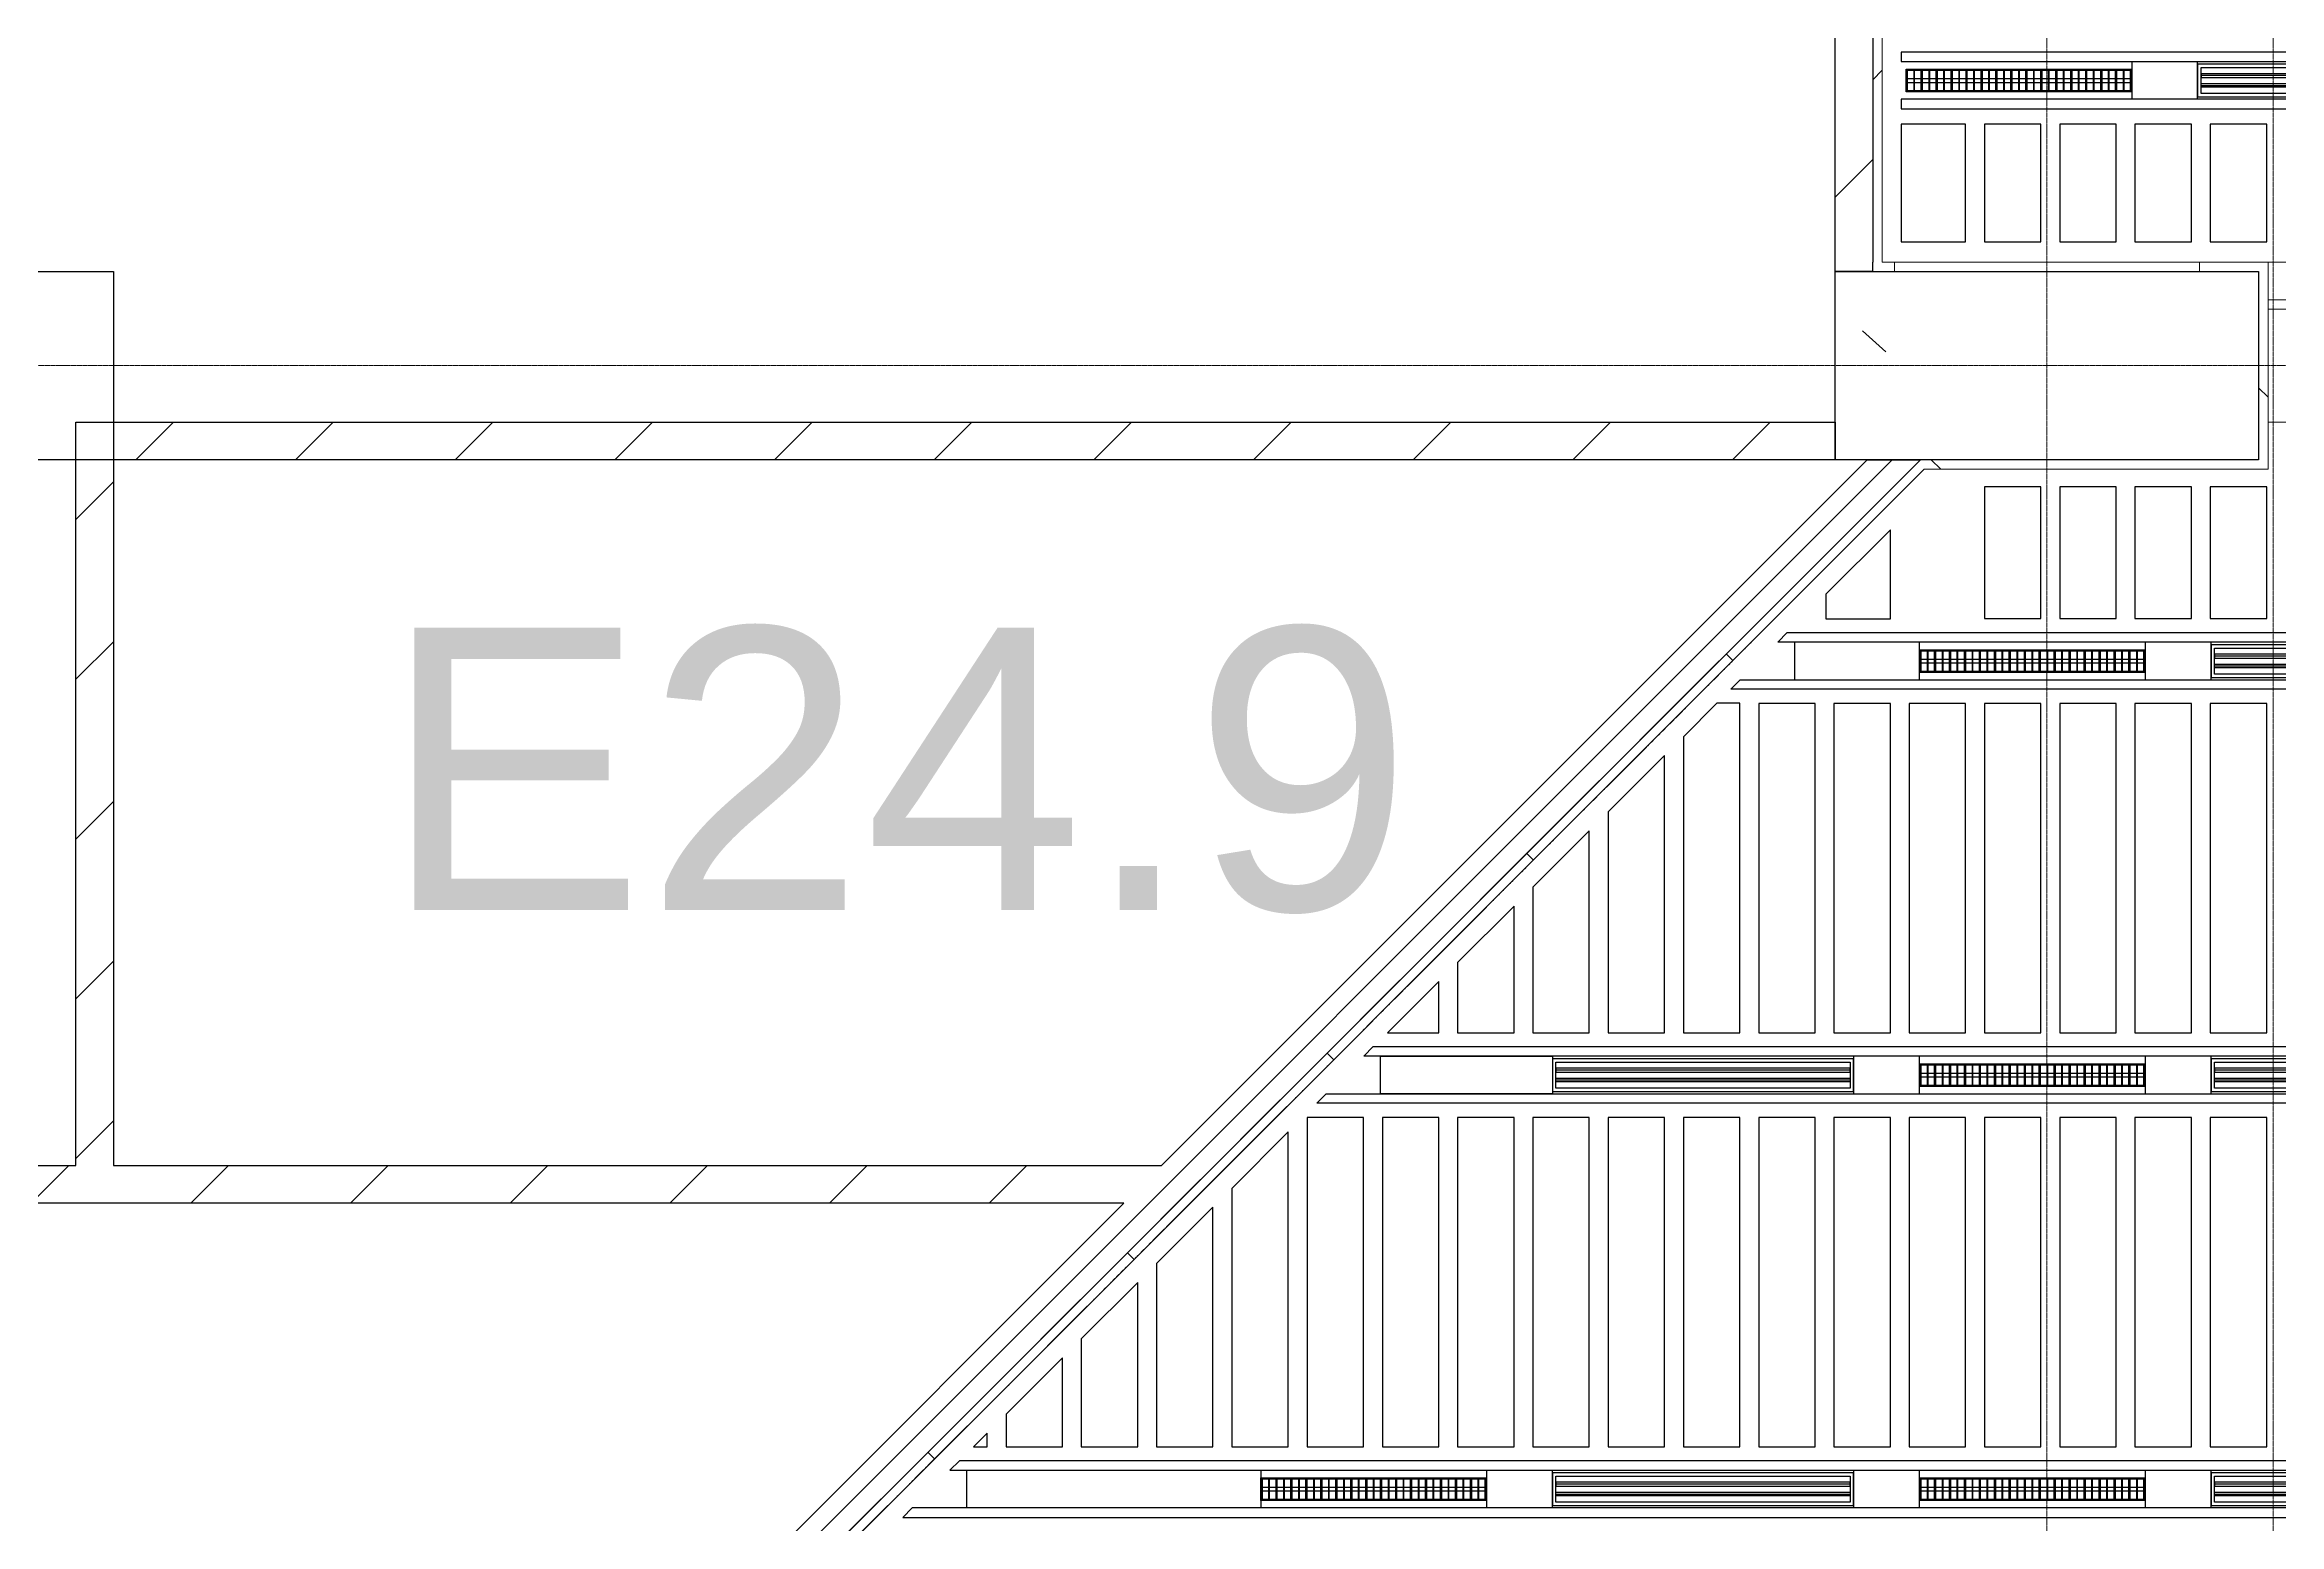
# Model space of a CAD drawing. Header units: millimetres. Extents: x -962357 to -591933, y -35273 to 59420.
# Drawn here: x -880721 to -868845, y -2577 to 5285 of the extents above; entities that cross this region are included whole.
import ezdxf
from ezdxf.enums import TextEntityAlignment as Align

# ---------------------------------------------------------------- set-up
doc = ezdxf.new("R2010")
doc.units = ezdxf.units.MM
doc.linetypes.add('DPA_Grid _ Level 100', pattern=[10, 5.5, -1.6, 1.3, -1.6])
for name, color, linetype in [('000 - WIPEOUT', 250, 'Continuous'), ('001 - ASCESSORIES', 251, 'Continuous'), ('A04_TUBE SERIES', 2, 'Continuous'), ('A11_ALU.SOLID SHEET', 2, 'Continuous')]:
    doc.layers.add(name, color=color, linetype=linetype)
for name, color, linetype, lineweight in [('008 - LIGHTING', 1, 'Continuous', 9), ('A-COLS', 5, 'Continuous', 25), ('A-COLS-E', 1, 'Continuous', 9), ('A-GLAZ-CURT', 2, 'Continuous', 9), ('A-ROOM-IDEN', 3, 'Continuous', 25), ('A-WALL', 5, 'Continuous', 9), ('A-WALL-FNSH', 2, 'Continuous', 9), ('A-WALL-PATT', 1, 'Continuous', 9), ('S-GRID', 251, 'Continuous', 9), ('WALL-E', 2, 'Continuous', 9)]:
    doc.layers.add(name, color=color, linetype=linetype, lineweight=lineweight)
doc.styles.add('Arial_1', font='arial.ttf', dxfattribs={"height": 1500})
pattern_1 = [(50, (2.4, 1), (3643.682, -318.781), [381, -4191]), (355, (2.4, 1), (-704.856, 3821.136), [304.8, -3352.8]), (100.451, (306, -25.6), (2938.852, 3502.332), [323.8, -3561.801]), (46.184, (2.4, 1017), (5421.581, -840.856), [571.5, -6286.5]), (96.636, (454, 947), (4748.05, 4948.55), [485.7, -5342.702]), (351.184, (2.4, 1017), (4748.1, 4948.506), [457.2, -5029.2]), (21, (510.4, 763), (3032.288, -2045.304), [381, -4191]), (326, (510.4, 763), (1236.042, 3683.762), [304.8, -3352.8]), (71.451, (763, 592.5), (4268.343, 1638.425), [323.8, -3561.801]), (37.5, (2.4, 1), (61.772, 1691.1008), [167.64, -3144.52, 167.64, -3235.96, -3365.5]), (37.5, (2.4, 1), (61.772, 1691.1008), [-6715.76, 167.64, -3197.86]), (7.5, (2.4, 1), (1336.3933, 2003.6115), [167.64, -1772.92, 167.64, -3068.32, -1282.7]), (7.5, (2.4, 1), (1336.3933, 2003.6115), [-5176.52, 167.64, -1115.06]), (327.5, (-1130.5, 1), (2711.8178, -114.5786), [167.64, -1102.36, 167.64, -3794.76, -5257.8]), (327.5, (-1130.5, 1), (2711.8178, -114.5786), [-5232.4, 167.64, -5090.16]), (317.5, (-1638.5, 1), (2962.5856, 508.5334), [167.64, -1483.36, 167.64, -2463.8, -3733.8]), (317.5, (-1638.5, 1), (2962.5856, 508.5334), [-4282.44, 167.64, -3566.16])]
pattern_2 = [(45, (2.4, 1), (-424.26407, 424.26407), [])]
pattern_3 = [(45, (2.4, 1), (-1060.6602, 1060.6602), []), (135, (2.4, 1), (-1060.6602, -1060.6602), [])]

# ---------------------------------------------------------------- blocks, each defined once
blk = doc.blocks.new('System Panel - DPA-AR_Metal Ceiling Rectangular Panel-13139266-4130-01 MULTI-PURPOSE LEVEL - REFLECTED CEILING PLAN')
at = {"layer": 'A-GLAZ-CURT'}
for p, q in [((-866782, 4129), (-868907, 4129)), ((-868907, 4129), (-868907, 3929)), ((-868907, 3929), (-868907, 4129)), ((-868907, 4129), (-866782, 4129)), ((-866782, 3929), (-866782, 4129)), ((-866782, 4129), (-866782, 3929)), ((-868907, 3929), (-866782, 3929)), ((-866782, 3929), (-868907, 3929))]:
    blk.add_line(p, q, dxfattribs=at)
blk = doc.blocks.new('System Panel - DPA-AR_Metal Ceiling Rectangular Panel-13139320-4130-01 MULTI-PURPOSE LEVEL - REFLECTED CEILING PLAN')
at = {"layer": 'A-GLAZ-CURT'}
for p, q in [((-866782, 3879), (-868907, 3879)), ((-868907, 3879), (-868907, 3279)), ((-868907, 3279), (-868907, 3879)), ((-868907, 3879), (-866782, 3879)), ((-866782, 3279), (-866782, 3879)), ((-866782, 3879), (-866782, 3279)), ((-868907, 3279), (-866782, 3279)), ((-866782, 3279), (-868907, 3279))]:
    blk.add_line(p, q, dxfattribs=at)
blk = doc.blocks.new('PPLS-PP19_Custom Tile Pattern - Custom Tile Pattern-V74-4130-01 MULTI-PURPOSE LEVEL - REFLECTED CEILING PLAN')
at = {"layer": 'A-GLAZ-CURT'}
for p, q in [((-292, 0), (-300, 0)), ((-300, 0), (300, 0)), ((300, 0), (-300, 0)), ((-142, 0), (-133, 0)), ((230, 0), (300, 0)), ((-300, -50), (300, -50)), ((300, -50), (-300, -50))]:
    blk.add_line(p, q, dxfattribs=at)
at = {"layer": 'A-GLAZ-CURT', "flags": 128}
blk.add_lwpolyline([(-300, 0), (-292, 0), (-283, 0)], dxfattribs=at)
at = {"layer": 'A-GLAZ-CURT'}
for points, knots in [([(-300, 0), (-285, 0), (-237, 0), (-198, 0), (-175, 0), (-175, 0)], [-5323.127839, -5323.127839, -5323.127839, -5323.127839, -4502.809032, -2700.551212, -2661.563919, -2661.563919, -2661.563919, -2661.563919]), ([(-118, 0), (-119, 0), (-122, 0), (-125, 0), (-127, 0), (-127, 0)], [-164.249813, -164.249813, -164.249813, -164.249813, -98.539552, -24.539552, 0, 0, 0, 0]), ([(31, 0), (26, 0), (12, 0), (-17, 0), (-39, 0), (-51, 0)], [-4496.803627, -4496.803627, -4496.803627, -4496.803627, -4222.080604, -3745.412743, -2997.869085, -2997.869085, -2997.869085, -2997.869085]), ([(136, 0), (122, 0), (87, 0), (51, 0), (31, 0)], [-106.750556, -106.750556, -106.750556, -106.750556, -59.610984, 0, 0, 0, 0]), ([(172, 0), (176, 0), (189, 0), (194, 0), (196, 0)], [-7971.819559, -7971.819559, -7971.819559, -7971.819559, -7784.112253, -7707.76565, -7707.76565, -7707.76565, -7707.76565]), ([(227, 0), (231, 0), (237, 0), (243, 0), (244, 0)], [-6783.57697, -6783.57697, -6783.57697, -6783.57697, -6582.165592, -6519.523061, -6519.523061, -6519.523061, -6519.523061])]:
    blk.add_open_spline(points, degree=3, knots=knots, dxfattribs=at)
for points in [[(-123, 0), (-125, 0), (-130, 0), (-134, 0)], [(-101, 0), (-99, 0), (-95, 0), (-91, 0)], [(221, 0), (224, 0), (227, 0), (230, 0)]]:
    blk.add_open_spline(points, degree=3, dxfattribs=at)
blk = doc.blocks.new('PPLS-PP19_Custom Tile Pattern - Custom Tile Pattern-V75-4130-01 MULTI-PURPOSE LEVEL - REFLECTED CEILING PLAN')
at = {"layer": 'A-GLAZ-CURT'}
for p, q in [((-292, 0), (-300, 0)), ((-300, 0), (300, 0)), ((300, 0), (-300, 0)), ((-142, 0), (-133, 0)), ((230, 0), (300, 0)), ((-300, -50), (300, -50)), ((300, -50), (-300, -50))]:
    blk.add_line(p, q, dxfattribs=at)
at = {"layer": 'A-GLAZ-CURT', "flags": 128}
blk.add_lwpolyline([(-300, 0), (-292, 0), (-283, 0)], dxfattribs=at)
at = {"layer": 'A-GLAZ-CURT'}
for points in [[(-300, 0), (-292, 0), (-283, 0), (-275, 0)], [(-123, 0), (-125, 0), (-130, 0), (-134, 0)], [(-101, 0), (-99, 0), (-95, 0), (-91, 0)], [(221, 0), (224, 0), (227, 0), (230, 0)]]:
    blk.add_open_spline(points, degree=3, dxfattribs=at)
for points, knots in [([(-264, 0), (-261, 0), (-227, 0), (-198, 0), (-175, 0), (-175, 0)], [-4657.736859, -4657.736859, -4657.736859, -4657.736859, -4502.809032, -2700.551212, -2661.563919, -2661.563919, -2661.563919, -2661.563919]), ([(-118, 0), (-119, 0), (-122, 0), (-125, 0), (-127, 0), (-127, 0)], [-164.249813, -164.249813, -164.249813, -164.249813, -98.539552, -24.539552, 0, 0, 0, 0]), ([(31, 0), (26, 0), (12, 0), (-17, 0), (-39, 0), (-51, 0)], [-4496.803627, -4496.803627, -4496.803627, -4496.803627, -4222.080604, -3745.412743, -2997.869085, -2997.869085, -2997.869085, -2997.869085]), ([(136, 0), (122, 0), (87, 0), (51, 0), (31, 0)], [-106.750556, -106.750556, -106.750556, -106.750556, -59.610984, 0, 0, 0, 0]), ([(172, 0), (176, 0), (189, 0), (194, 0), (196, 0)], [-7971.819559, -7971.819559, -7971.819559, -7971.819559, -7784.112253, -7707.76565, -7707.76565, -7707.76565, -7707.76565]), ([(227, 0), (231, 0), (237, 0), (243, 0), (244, 0)], [-6783.57697, -6783.57697, -6783.57697, -6783.57697, -6582.165592, -6519.523061, -6519.523061, -6519.523061, -6519.523061])]:
    blk.add_open_spline(points, degree=3, knots=knots, dxfattribs=at)
blk = doc.blocks.new('PPLS-PP19_Custom Tile Pattern - Custom Tile Pattern-V76-4130-01 MULTI-PURPOSE LEVEL - REFLECTED CEILING PLAN')
at = {"layer": 'A-GLAZ-CURT'}
for p, q in [((-292, 0), (-300, 0)), ((-300, 0), (300, 0)), ((300, 0), (-300, 0)), ((230, 0), (300, 0)), ((-300, -50), (300, -50)), ((300, -50), (-300, -50))]:
    blk.add_line(p, q, dxfattribs=at)
at = {"layer": 'A-GLAZ-CURT', "flags": 128}
blk.add_lwpolyline([(-300, 0), (-292, 0), (-283, 0)], dxfattribs=at)
at = {"layer": 'A-GLAZ-CURT'}
for points, knots in [([(-300, 0), (-285, 0), (-237, 0), (-198, 0), (-175, 0), (-175, 0)], [-5323.127839, -5323.127839, -5323.127839, -5323.127839, -4502.809032, -2700.551212, -2661.563919, -2661.563919, -2661.563919, -2661.563919]), ([(-118, 0), (-119, 0), (-122, 0), (-125, 0), (-127, 0), (-127, 0)], [-164.249813, -164.249813, -164.249813, -164.249813, -98.539552, -24.539552, 0, 0, 0, 0]), ([(31, 0), (26, 0), (12, 0), (-17, 0), (-39, 0), (-51, 0)], [-4496.803627, -4496.803627, -4496.803627, -4496.803627, -4222.080604, -3745.412743, -2997.869085, -2997.869085, -2997.869085, -2997.869085]), ([(136, 0), (122, 0), (87, 0), (51, 0), (31, 0)], [-106.750556, -106.750556, -106.750556, -106.750556, -59.610984, 0, 0, 0, 0]), ([(172, 0), (176, 0), (189, 0), (194, 0), (196, 0)], [-7971.819559, -7971.819559, -7971.819559, -7971.819559, -7784.112253, -7707.76565, -7707.76565, -7707.76565, -7707.76565]), ([(227, 0), (231, 0), (237, 0), (243, 0), (244, 0)], [-6783.57697, -6783.57697, -6783.57697, -6783.57697, -6582.165592, -6519.523061, -6519.523061, -6519.523061, -6519.523061])]:
    blk.add_open_spline(points, degree=3, knots=knots, dxfattribs=at)
for points in [[(-123, 0), (-125, 0), (-130, 0), (-134, 0)], [(-101, 0), (-99, 0), (-95, 0), (-91, 0)], [(221, 0), (224, 0), (227, 0), (230, 0)]]:
    blk.add_open_spline(points, degree=3, dxfattribs=at)
blk = doc.blocks.new('*U612')
at = {"layer": 'A-GLAZ-CURT'}
for name in ['System Panel - DPA-AR_Metal Ceiling Rectangular Panel-13139266-4130-01 MULTI-PURPOSE LEVEL - REFLECTED CEILING PLAN', 'System Panel - DPA-AR_Metal Ceiling Rectangular Panel-13139320-4130-01 MULTI-PURPOSE LEVEL - REFLECTED CEILING PLAN']:
    blk.add_blockref(name, (744682, -3579), dxfattribs=at)
at = {"layer": 'A-GLAZ-CURT', "rotation": 224.9999999999958}
for name, p in [('PPLS-PP19_Custom Tile Pattern - Custom Tile Pattern-V74-4130-01 MULTI-PURPOSE LEVEL - REFLECTED CEILING PLAN', (-127105, -1603)), ('PPLS-PP19_Custom Tile Pattern - Custom Tile Pattern-V74-4130-01 MULTI-PURPOSE LEVEL - REFLECTED CEILING PLAN', (-127529, -2028)), ('PPLS-PP19_Custom Tile Pattern - Custom Tile Pattern-V74-4130-01 MULTI-PURPOSE LEVEL - REFLECTED CEILING PLAN', (-127954, -2452)), ('PPLS-PP19_Custom Tile Pattern - Custom Tile Pattern-V74-4130-01 MULTI-PURPOSE LEVEL - REFLECTED CEILING PLAN', (-128378, -2876)), ('PPLS-PP19_Custom Tile Pattern - Custom Tile Pattern-V74-4130-01 MULTI-PURPOSE LEVEL - REFLECTED CEILING PLAN', (-128802, -3300)), ('PPLS-PP19_Custom Tile Pattern - Custom Tile Pattern-V74-4130-01 MULTI-PURPOSE LEVEL - REFLECTED CEILING PLAN', (-129226, -3725)), ('PPLS-PP19_Custom Tile Pattern - Custom Tile Pattern-V75-4130-01 MULTI-PURPOSE LEVEL - REFLECTED CEILING PLAN', (-129651, -4149)), ('PPLS-PP19_Custom Tile Pattern - Custom Tile Pattern-V74-4130-01 MULTI-PURPOSE LEVEL - REFLECTED CEILING PLAN', (-130075, -4573)), ('PPLS-PP19_Custom Tile Pattern - Custom Tile Pattern-V74-4130-01 MULTI-PURPOSE LEVEL - REFLECTED CEILING PLAN', (-130499, -4997)), ('PPLS-PP19_Custom Tile Pattern - Custom Tile Pattern-V74-4130-01 MULTI-PURPOSE LEVEL - REFLECTED CEILING PLAN', (-130923, -5422)), ('PPLS-PP19_Custom Tile Pattern - Custom Tile Pattern-V74-4130-01 MULTI-PURPOSE LEVEL - REFLECTED CEILING PLAN', (-131348, -5846)), ('PPLS-PP19_Custom Tile Pattern - Custom Tile Pattern-V76-4130-01 MULTI-PURPOSE LEVEL - REFLECTED CEILING PLAN', (-131772, -6270))]:
    blk.add_blockref(name, p, dxfattribs=at)
blk = doc.blocks.new('*U590')
blk.add_wipeout([(-25, 0), (25, 0), (25, 24948), (-25, 24998)]).dxf.layer = '000 - WIPEOUT'
at = {"layer": 'A04_TUBE SERIES', "color": 0}
blk.add_lwpolyline([(-25, 0), (25, 0), (25, 24948), (-25, 24998)], close=True, dxfattribs=at)
at = {"layer": 'Defpoints', "color": 250, "flags": 1}
blk.add_attdef('EXTR.OVL-LENGTH_', (-33, -9), '', height=5, dxfattribs=at)
blk = doc.blocks.new('*U591')
blk.add_wipeout([(-25, 0), (25, 0), (25, 25198), (-25, 25248)]).dxf.layer = '000 - WIPEOUT'
at = {"layer": 'A04_TUBE SERIES', "color": 0}
blk.add_lwpolyline([(-25, 0), (25, 0), (25, 25198), (-25, 25248)], close=True, dxfattribs=at)
at = {"layer": 'Defpoints', "color": 250, "flags": 1}
blk.add_attdef('EXTR.OVL-LENGTH_', (-33, -9), '', height=5, dxfattribs=at)
blk = doc.blocks.new('*U526')
at = {"layer": '001 - ASCESSORIES', "color": 0, "linetype": 'ByBlock'}
blk.add_lwpolyline([(800, 87), (-800, 87), (-800, -87), (800, -87)], close=True, dxfattribs=at)
at = {"layer": '001 - ASCESSORIES', "linetype": 'ByBlock'}
for points in [[(-782, 69), (782, 69), (782, -69), (-782, -69)], [(782, 36), (-782, 36), (-782, 16), (782, 16)], [(-782, -16), (782, -16), (782, -36), (-782, -36)]]:
    blk.add_lwpolyline(points, close=True, dxfattribs=at)
for points in [[(782, 26), (-782, 26)], [(-782, -26), (782, -26)]]:
    blk.add_lwpolyline(points, dxfattribs=at)
blk = doc.blocks.new('*U570')
at = {"color": 1}
blk.add_wipeout([(600, -60), (-600, -60), (-600, 60), (600, 60)], dxfattribs=at).dxf.layer = '000 - WIPEOUT'
at = {"layer": '001 - ASCESSORIES', "color": 0}
blk.add_lwpolyline([(600, -60), (-600, -60), (-600, 60), (600, 60)], close=True, dxfattribs=at)
at = {"layer": '001 - ASCESSORIES'}
for points in [[(-593, -55), (-598, -55), (-598, 55), (-593, 55)], [(595, -55), (-595, -55), (-595, 55), (595, 55)], [(-559, -55), (-554, -55), (-554, 55), (-559, 55)], [(-514, -55), (-519, -55), (-519, 55), (-514, 55)], [(-479, -55), (-474, -55), (-474, 55), (-479, 55)], [(-435, -55), (-440, -55), (-440, 55), (-435, 55)], [(-400, -55), (-395, -55), (-395, 55), (-400, 55)], [(-355, -55), (-360, -55), (-360, 55), (-355, 55)], [(-320, -55), (-315, -55), (-315, 55), (-320, 55)], [(-276, -55), (-281, -55), (-281, 55), (-276, 55)], [(-241, -55), (-236, -55), (-236, 55), (-241, 55)], [(-196, -55), (-201, -55), (-201, 55), (-196, 55)], [(-161, -55), (-156, -55), (-156, 55), (-161, 55)], [(-117, -55), (-122, -55), (-122, 55), (-117, 55)], [(-82, -55), (-77, -55), (-77, 55), (-82, 55)], [(-37, -55), (-42, -55), (-42, 55), (-37, 55)], [(-3, -55), (3, -55), (3, 55), (-3, 55)], [(42, -55), (37, -55), (37, 55), (42, 55)], [(77, -55), (82, -55), (82, 55), (77, 55)], [(122, -55), (117, -55), (117, 55), (122, 55)], [(156, -55), (161, -55), (161, 55), (156, 55)], [(201, -55), (196, -55), (196, 55), (201, 55)], [(236, -55), (241, -55), (241, 55), (236, 55)], [(281, -55), (276, -55), (276, 55), (281, 55)], [(315, -55), (320, -55), (320, 55), (315, 55)], [(360, -55), (355, -55), (355, 55), (360, 55)], [(395, -55), (400, -55), (400, 55), (395, 55)], [(440, -55), (435, -55), (435, 55), (440, 55)], [(474, -55), (479, -55), (479, 55), (474, 55)], [(519, -55), (514, -55), (514, 55), (519, 55)], [(554, -55), (559, -55), (559, 55), (554, 55)], [(598, -55), (593, -55), (593, 55), (598, 55)]]:
    blk.add_lwpolyline(points, close=True, dxfattribs=at)
for points in [[(-593, 10), (-559, 10)], [(-554, 10), (-519, 10)], [(-514, 10), (-479, 10)], [(-474, 10), (-440, 10)], [(-435, 10), (-400, 10)], [(-395, 10), (-360, 10)], [(-355, 10), (-320, 10)], [(-315, 10), (-281, 10)], [(-276, 10), (-241, 10)], [(-236, 10), (-201, 10)], [(-196, 10), (-161, 10)], [(-156, 10), (-122, 10)], [(-117, 10), (-82, 10)], [(-77, 10), (-42, 10)], [(-37, 10), (-3, 10)], [(3, 10), (37, 10)], [(42, 10), (77, 10)], [(82, 10), (117, 10)], [(122, 10), (156, 10)], [(161, 10), (196, 10)], [(201, 10), (236, 10)], [(241, 10), (276, 10)], [(281, 10), (315, 10)], [(320, 10), (355, 10)], [(360, 10), (395, 10)], [(400, 10), (435, 10)], [(440, 10), (474, 10)], [(479, 10), (514, 10)], [(519, 10), (554, 10)], [(559, 10), (593, 10)], [(-593, -10), (-559, -10)], [(-554, -10), (-519, -10)], [(-514, -10), (-479, -10)], [(-474, -10), (-440, -10)], [(-435, -10), (-400, -10)], [(-395, -10), (-360, -10)], [(-355, -10), (-320, -10)], [(-315, -10), (-281, -10)], [(-276, -10), (-241, -10)], [(-236, -10), (-201, -10)], [(-196, -10), (-161, -10)], [(-156, -10), (-122, -10)], [(-117, -10), (-82, -10)], [(-77, -10), (-42, -10)], [(-37, -10), (-3, -10)], [(3, -10), (37, -10)], [(42, -10), (77, -10)], [(82, -10), (117, -10)], [(122, -10), (156, -10)], [(161, -10), (196, -10)], [(201, -10), (236, -10)], [(241, -10), (276, -10)], [(281, -10), (315, -10)], [(320, -10), (355, -10)], [(360, -10), (395, -10)], [(400, -10), (435, -10)], [(440, -10), (474, -10)], [(479, -10), (514, -10)], [(519, -10), (554, -10)], [(559, -10), (593, -10)]]:
    blk.add_lwpolyline(points, dxfattribs=at)
blk = doc.blocks.new('*U742')
blk.add_point((0, 0))
at = {"layer": 'Defpoints', "color": 250}
blk.add_text('AL.SHEET-HAT-TYPE-C', height=7, rotation=270, dxfattribs=at).set_placement((15, 0), align=Align.BOTTOM_CENTER)
blk.add_wipeout([(0, -100), (350, -100), (350, 100), (0, 100)]).dxf.layer = '000 - WIPEOUT'
at = {"layer": 'A11_ALU.SOLID SHEET', "color": 0}
blk.add_lwpolyline([(0, -100), (350, -100), (350, 100), (0, 100)], close=True, dxfattribs=at)
blk = doc.blocks.new('*U841')
blk.add_point((0, 0))
at = {"layer": 'Defpoints', "color": 250}
blk.add_text('AL.SHEET-HAT-TYPE-C', height=7, rotation=270, dxfattribs=at).set_placement((15, 0), align=Align.BOTTOM_CENTER)
blk.add_wipeout([(0, -100), (1563, -100), (1563, 100), (0, 100)]).dxf.layer = '000 - WIPEOUT'
at = {"layer": 'A11_ALU.SOLID SHEET', "color": 0}
blk.add_lwpolyline([(0, -100), (1563, -100), (1563, 100), (0, 100)], close=True, dxfattribs=at)
blk = doc.blocks.new('*U594')
blk.add_wipeout([(-25, 0), (25, 0), (25, 23048), (-25, 22998)]).dxf.layer = '000 - WIPEOUT'
at = {"layer": 'A04_TUBE SERIES', "color": 0}
blk.add_lwpolyline([(-25, 0), (25, 0), (25, 23048), (-25, 22998)], close=True, dxfattribs=at)
at = {"layer": 'Defpoints', "color": 250, "flags": 1}
blk.add_attdef('EXTR.OVL-LENGTH_', (-33, -9), '', height=5, dxfattribs=at)
blk = doc.blocks.new('*U595')
blk.add_wipeout([(-25, 0), (25, 0), (25, 22798), (-25, 22748)]).dxf.layer = '000 - WIPEOUT'
at = {"layer": 'A04_TUBE SERIES', "color": 0}
blk.add_lwpolyline([(-25, 0), (25, 0), (25, 22798), (-25, 22748)], close=True, dxfattribs=at)
at = {"layer": 'Defpoints', "color": 250, "flags": 1}
blk.add_attdef('EXTR.OVL-LENGTH_', (-33, -9), '', height=5, dxfattribs=at)
blk = doc.blocks.new('*U843')
blk.add_point((0, 0))
at = {"layer": 'Defpoints', "color": 250}
blk.add_text('AL.SHEET-HAT-TYPE-C', height=7, rotation=270, dxfattribs=at).set_placement((15, 0), align=Align.BOTTOM_CENTER)
blk.add_wipeout([(0, -100), (913, -100), (913, 100), (0, 100)]).dxf.layer = '000 - WIPEOUT'
at = {"layer": 'A11_ALU.SOLID SHEET', "color": 0}
blk.add_lwpolyline([(0, -100), (913, -100), (913, 100), (0, 100)], close=True, dxfattribs=at)
blk = doc.blocks.new('*U593')
blk.add_wipeout([(-25, 0), (25, 0), (25, 20848), (-25, 20798)]).dxf.layer = '000 - WIPEOUT'
at = {"layer": 'A04_TUBE SERIES', "color": 0}
blk.add_lwpolyline([(-25, 0), (25, 0), (25, 20848), (-25, 20798)], close=True, dxfattribs=at)
at = {"layer": 'Defpoints', "color": 250, "flags": 1}
blk.add_attdef('EXTR.OVL-LENGTH_', (-33, -9), '', height=5, dxfattribs=at)
blk = doc.blocks.new('*U592')
blk.add_wipeout([(-25, 0), (25, 0), (25, 20598), (-25, 20548)]).dxf.layer = '000 - WIPEOUT'
at = {"layer": 'A04_TUBE SERIES', "color": 0}
blk.add_lwpolyline([(-25, 0), (25, 0), (25, 20598), (-25, 20548)], close=True, dxfattribs=at)
at = {"layer": 'Defpoints', "color": 250, "flags": 1}
blk.add_attdef('EXTR.OVL-LENGTH_', (-33, -9), '', height=5, dxfattribs=at)
blk = doc.blocks.new('*U844')
blk.add_point((0, 0))
at = {"layer": 'Defpoints', "color": 250}
blk.add_text('AL.SHEET-HAT-TYPE-C', height=7, rotation=270, dxfattribs=at).set_placement((15, 0), align=Align.BOTTOM_CENTER)
blk.add_wipeout([(0, -100), (663, -100), (663, 100), (0, 100)]).dxf.layer = '000 - WIPEOUT'
at = {"layer": 'A11_ALU.SOLID SHEET', "color": 0}
blk.add_lwpolyline([(0, -100), (663, -100), (663, 100), (0, 100)], close=True, dxfattribs=at)
blk = doc.blocks.new('*U572')
blk.add_wipeout([(-25, 0), (25, 0), (25, 21100), (-25, 21100)]).dxf.layer = '000 - WIPEOUT'
at = {"layer": 'A04_TUBE SERIES', "color": 0}
blk.add_lwpolyline([(-25, 0), (25, 0), (25, 21100), (-25, 21100)], close=True, dxfattribs=at)
at = {"layer": 'Defpoints', "color": 250, "flags": 1}
blk.add_attdef('EXTR.OVL-LENGTH_', (-33, -9), '', height=5, dxfattribs=at)
blk = doc.blocks.new('*U571')
blk.add_wipeout([(-25, 0), (25, 0), (25, 21100), (-25, 21100)]).dxf.layer = '000 - WIPEOUT'
at = {"layer": 'A04_TUBE SERIES', "color": 0}
blk.add_lwpolyline([(-25, 0), (25, 0), (25, 21100), (-25, 21100)], close=True, dxfattribs=at)
at = {"layer": 'Defpoints', "color": 250, "flags": 1}
blk.add_attdef('EXTR.OVL-LENGTH_', (-33, -9), '', height=5, dxfattribs=at)
blk = doc.blocks.new('*U814')
at = {"color": 3}
for points in [[(-312.5, 10150), (312.5, 10150), (312.5, 9850), (-312.5, 9850)], [(-312.5, 9750), (312.5, 9750), (312.5, 9450), (-312.5, 9450)], [(-312.5, 9350), (312.5, 9350), (312.5, 9050), (-312.5, 9050)], [(-312.5, 8950), (312.5, 8950), (312.5, 8650), (-312.5, 8650)]]:
    blk.add_wipeout(points, dxfattribs=at).dxf.layer = '000 - WIPEOUT'
at = {"layer": 'A11_ALU.SOLID SHEET', "color": 0, "linetype": 'ByBlock'}
for points in [[(-312.5, 9850), (312.5, 9850), (312.5, 10150), (-312.5, 10150)], [(-312.5, 9450), (312.5, 9450), (312.5, 9750), (-312.5, 9750)], [(-312.5, 9050), (312.5, 9050), (312.5, 9350), (-312.5, 9350)], [(-312.5, 8650), (312.5, 8650), (312.5, 8950), (-312.5, 8950)]]:
    blk.add_lwpolyline(points, close=True, dxfattribs=at)
blk = doc.blocks.new('*U821')
at = {"color": 3}
for points in [[(-875, 11550), (875, 11550), (875, 11250), (-875, 11250)], [(-875, 11150), (875, 11150), (875, 10850), (-875, 10850)], [(-875, 10750), (875, 10750), (875, 10450), (-875, 10450)], [(-875, 10350), (875, 10350), (875, 10050), (-875, 10050)], [(-875, 9950), (875, 9950), (875, 9650), (-875, 9650)], [(-875, 9550), (875, 9550), (875, 9250), (-875, 9250)], [(-875, 9150), (875, 9150), (875, 8850), (-875, 8850)], [(-875, 8750), (875, 8750), (875, 8450), (-875, 8450)], [(-875, 8350), (875, 8350), (875, 8050), (-875, 8050)], [(-875, 7950), (875, 7950), (875, 7650), (-875, 7650)], [(-875, 7550), (875, 7550), (875, 7250), (-875, 7250)], [(-875, 7150), (875, 7150), (875, 6850), (-875, 6850)], [(-875, 6750), (875, 6750), (875, 6450), (-875, 6450)]]:
    blk.add_wipeout(points, dxfattribs=at).dxf.layer = '000 - WIPEOUT'
at = {"layer": 'A11_ALU.SOLID SHEET', "color": 0, "linetype": 'ByBlock'}
for points in [[(-875, 11250), (875, 11250), (875, 11550), (-875, 11550)], [(-875, 10850), (875, 10850), (875, 11150), (-875, 11150)], [(-875, 10450), (875, 10450), (875, 10750), (-875, 10750)], [(-875, 10050), (875, 10050), (875, 10350), (-875, 10350)], [(-875, 9650), (875, 9650), (875, 9950), (-875, 9950)], [(-875, 9250), (875, 9250), (875, 9550), (-875, 9550)], [(-875, 8850), (875, 8850), (875, 9150), (-875, 9150)], [(-875, 8450), (875, 8450), (875, 8750), (-875, 8750)], [(-875, 8050), (875, 8050), (875, 8350), (-875, 8350)], [(-875, 7650), (875, 7650), (875, 7950), (-875, 7950)], [(-875, 7250), (875, 7250), (875, 7550), (-875, 7550)], [(-875, 6850), (875, 6850), (875, 7150), (-875, 7150)], [(-875, 6450), (875, 6450), (875, 6750), (-875, 6750)]]:
    blk.add_lwpolyline(points, close=True, dxfattribs=at)
blk = doc.blocks.new('*U822')
at = {"color": 3}
for points in [[(-875, 10350), (875, 10350), (875, 10050), (-875, 10050)], [(-875, 9950), (875, 9950), (875, 9650), (-875, 9650)], [(-875, 9550), (875, 9550), (875, 9250), (-875, 9250)], [(-875, 9150), (875, 9150), (875, 8850), (-875, 8850)], [(-875, 8750), (875, 8750), (875, 8450), (-875, 8450)], [(-875, 8350), (875, 8350), (875, 8050), (-875, 8050)], [(-875, 7950), (875, 7950), (875, 7650), (-875, 7650)]]:
    blk.add_wipeout(points, dxfattribs=at).dxf.layer = '000 - WIPEOUT'
at = {"layer": 'A11_ALU.SOLID SHEET', "color": 0, "linetype": 'ByBlock'}
for points in [[(-875, 10050), (875, 10050), (875, 10350), (-875, 10350)], [(-875, 9650), (875, 9650), (875, 9950), (-875, 9950)], [(-875, 9250), (875, 9250), (875, 9550), (-875, 9550)], [(-875, 8850), (875, 8850), (875, 9150), (-875, 9150)], [(-875, 8450), (875, 8450), (875, 8750), (-875, 8750)], [(-875, 8050), (875, 8050), (875, 8350), (-875, 8350)], [(-875, 7650), (875, 7650), (875, 7950), (-875, 7950)]]:
    blk.add_lwpolyline(points, close=True, dxfattribs=at)
blk = doc.blocks.new('*U823')
at = {"color": 3}
for points in [[(-350, 9750), (350, 9750), (350, 9450), (-350, 9450)], [(-350, 9350), (350, 9350), (350, 9050), (-350, 9050)], [(-350, 8950), (350, 8950), (350, 8650), (-350, 8650)], [(-350, 8550), (350, 8550), (350, 8250), (-350, 8250)]]:
    blk.add_wipeout(points, dxfattribs=at).dxf.layer = '000 - WIPEOUT'
at = {"layer": 'A11_ALU.SOLID SHEET', "color": 0, "linetype": 'ByBlock'}
for points in [[(-350, 9450), (350, 9450), (350, 9750), (-350, 9750)], [(-350, 9050), (350, 9050), (350, 9350), (-350, 9350)], [(-350, 8650), (350, 8650), (350, 8950), (-350, 8950)], [(-350, 8250), (350, 8250), (350, 8550), (-350, 8550)]]:
    blk.add_lwpolyline(points, close=True, dxfattribs=at)
blk = doc.blocks.new('*U609')
at = {"layer": 'Defpoints'}
blk.add_point((0, 0), dxfattribs=at)
blk.add_wipeout([(312.5, 250), (312.5, 593), (-312.5, 593), (-312.5, 250)]).dxf.layer = '000 - WIPEOUT'
at = {"layer": 'A11_ALU.SOLID SHEET', "color": 0}
blk.add_lwpolyline([(312.5, 250), (312.5, 593), (-312.5, 593), (-312.5, 250)], close=True, dxfattribs=at)
at = {"layer": 'Defpoints'}
blk.add_point((0, 400), dxfattribs=at)
blk = doc.blocks.new('*U853')
at = {"layer": 'A11_ALU.SOLID SHEET', "linetype": 'ByBlock'}
for points in [[(-126232, -872), (-126575, -1215), (-126575, -1345), (-126232, -1345)], [(-127032, -1794), (-127155, -1794), (-127332, -1972), (-127332, -3545), (-127032, -3545)], [(-127432, -2072), (-127732, -2372), (-127732, -3545), (-127432, -3545)], [(-127832, -2472), (-128132, -2772), (-128132, -3545), (-127832, -3545)], [(-128232, -2872), (-128532, -3172), (-128532, -3545), (-128232, -3545)], [(-128632, -3272), (-128905, -3545), (-128632, -3545)], [(-129432, -4072), (-129732, -4372), (-129732, -5745), (-129432, -5745)], [(-129832, -4472), (-130132, -4772), (-130132, -5745), (-129832, -5745)], [(-130232, -4872), (-130532, -5172), (-130532, -5745), (-130232, -5745)], [(-130632, -5272), (-130932, -5572), (-130932, -5745), (-130632, -5745)], [(-131032, -5672), (-131105, -5745), (-131032, -5745)]]:
    blk.add_lwpolyline(points, close=True, dxfattribs=at)
at = {"layer": 'A11_ALU.SOLID SHEET', "color": 1}
for p in [(-124949, 1515), (-124878, -1570), (-126428, -3770), (-124878, -3770), (-128378, -5970), (-126428, -5970), (-124878, -5970)]:
    blk.add_blockref('*U742', p, dxfattribs=at)
at = {"layer": 'A11_ALU.SOLID SHEET', "linetype": 'ByBlock'}
for name, p, rotation in [('*U814', (-115582, 970), 89.99999999999999), ('*U823', (-115982, -994), 90), ('*U822', (-116582, -2670), 90), ('*U821', (-117782, -4870), 90)]:
    blk.add_blockref(name, p, dxfattribs=dict(at, rotation=rotation))
at = {"layer": 'A11_ALU.SOLID SHEET', "color": 1, "rotation": 180}
blk.add_blockref('*U844', (-126078, -1570), dxfattribs=at)
at = {"layer": 'A11_ALU.SOLID SHEET', "color": 1, "xscale": -1}
for name, p in [('*U843', (-128028, -3770)), ('*U841', (-129578, -5970))]:
    blk.add_blockref(name, p, dxfattribs=at)
at = {"layer": '008 - LIGHTING'}
for name, p in [('*U570', (-125549, 1515)), ('*U526', (-123799, 1515)), ('*U570', (-125478, -1570)), ('*U526', (-123728, -1570)), ('*U526', (-127228, -3770)), ('*U570', (-125478, -3770)), ('*U526', (-123728, -3770)), ('*U570', (-128978, -5970)), ('*U526', (-127228, -5970)), ('*U570', (-125478, -5970)), ('*U526', (-123728, -5970))]:
    blk.add_blockref(name, p, dxfattribs=at)
at = {"layer": 'A11_ALU.SOLID SHEET', "color": 0, "linetype": 'ByBlock', "rotation": 90}
blk.add_blockref('*U609', (-125582, 970), dxfattribs=at)
at = {"layer": 'A04_TUBE SERIES', "linetype": 'ByBlock'}
for name, p, rotation in [('*U571', (-126175, 1640), 270), ('*U572', (-126175, 1390), 270), ('*U590', (-106232, -5844), 90.00000000000001), ('*U591', (-106232, -6095), 90)]:
    blk.add_blockref(name, p, dxfattribs=dict(at, rotation=rotation))
at = {"layer": 'A04_TUBE SERIES', "linetype": 'ByBlock', "xscale": -1, "rotation": 90}
for name, p in [('*U592', (-106232, -1444)), ('*U593', (-106232, -1694)), ('*U595', (-106232, -3644)), ('*U594', (-106232, -3894))]:
    blk.add_blockref(name, p, dxfattribs=at)

msp = doc.modelspace()

# ---------------------------------------------------------------- block references
msp.add_blockref('*U853', (-744680, 3580))

# ---------------------------------------------------------------- next in the draw order: hatches: boundary and pattern name
at = {"layer": 'A-COLS-E'}
h = msp.add_hatch(dxfattribs=at)
h.set_pattern_fill('FP_1', color=256, style=0, pattern_type=2)
h.set_pattern_definition(pattern_1)
h.paths.add_polyline_path([(-880355, 3080), (-880355, 4080), (-882605, 4080), (-882605, 3080)])
h = msp.add_hatch(dxfattribs=at)
h.set_pattern_fill('FP_1', color=256, style=0, pattern_type=2)
h.set_pattern_definition(pattern_1)
h.paths.add_polyline_path([(-868955, 3080), (-868955, 4080), (-871205, 4080), (-871205, 3080)])
at = {"layer": 'A-WALL-PATT'}
h = msp.add_hatch(dxfattribs=at)
h.set_pattern_fill('FP_2', color=256, style=0, pattern_type=2)
h.set_pattern_definition(pattern_2)
h.paths.add_polyline_path([(-871005, 4080), (-871005, 9738), (-871205, 9738), (-871205, 4080)])
h = msp.add_hatch(dxfattribs=at)
h.set_pattern_fill('FP_3', color=256, style=0, pattern_type=2)
h.set_pattern_definition(pattern_3)
h.paths.add_polyline_path([(-870955, 4130), (-870955, 9538), (-871005, 9538), (-871005, 4130)])
h = msp.add_hatch(dxfattribs=at)
h.set_pattern_fill('FP_3', color=256, style=0, pattern_type=2)
h.set_pattern_definition(pattern_3)
h.paths.add_polyline_path([(-868955, 3080), (-868905, 3080), (-868905, 4130), (-868955, 4130), (-868955, 4080)])
h = msp.add_hatch(dxfattribs=at)
h.set_pattern_fill('FP_2', color=256, style=0, pattern_type=2)
h.set_pattern_definition(pattern_2)
h.paths.add_polyline_path([(-871205, 3080), (-871205, 3280), (-880555, 3280), (-880555, 3080), (-871237.7, 3080)])
h = msp.add_hatch(dxfattribs=at)
h.set_pattern_fill('FP_2', color=256, style=0, pattern_type=2)
h.set_pattern_definition(pattern_2)
h.paths.add_polyline_path([(-881287.2, -7454.8), (-870752.4, 3080), (-871035.2, 3080), (-881570, -7454.8)])
h = msp.add_hatch(dxfattribs=at)
h.set_pattern_fill('FP_3', color=256, style=0, pattern_type=2)
h.set_pattern_definition(pattern_3)
h.paths.add_polyline_path([(-881266.5, -7504.8), (-870731.7, 3030), (-870802.4, 3030), (-881337.2, -7504.8)])
h = msp.add_hatch(dxfattribs=at)
h.set_pattern_fill('FP_3', color=256, style=0, pattern_type=2)
h.set_pattern_definition(pattern_3)
h.paths.add_polyline_path([(-881216.5, -7454.8), (-870731.7, 3030), (-870802.4, 3030), (-881287.2, -7454.8)])
h = msp.add_hatch(dxfattribs=at)
h.set_pattern_fill('FP_2', color=256, style=0, pattern_type=2)
h.set_pattern_definition(pattern_2)
h.paths.add_polyline_path([(-880355, -669.8), (-880355, 3080), (-880555, 3080), (-880555, -669.8)])
h = msp.add_hatch(dxfattribs=at)
h.set_pattern_fill('FP_3', color=256, style=0, pattern_type=2)
h.set_pattern_definition(pattern_3)
h.paths.add_polyline_path([(-868905, 3030), (-868905, 3080), (-870752.4, 3080), (-870802.4, 3030), (-870731.7, 3030)])
h = msp.add_hatch(dxfattribs=at)
h.set_pattern_fill('FP_2', color=256, style=0, pattern_type=2)
h.set_pattern_definition(pattern_2)
h.paths.add_polyline_path([(-877041.6, -869.8), (-874985, -869.8), (-874785, -669.8), (-894075, -669.8), (-894075, -869.8), (-882845.6, -869.8)])

# ---------------------------------------------------------------- next in the draw order: linework, layer by layer
at = {"layer": 'A-COLS'}
for p, q in [((-882605, 4080), (-880355, 4080)), ((-880355, 4080), (-880355, 3080)), ((-871205, 3080), (-871205, 4080)), ((-871205, 4080), (-868955, 4080)), ((-868955, 4080), (-868955, 3080)), ((-880355, 3080), (-882605, 3080)), ((-868955, 3080), (-871205, 3080))]:
    msp.add_line(p, q, dxfattribs=at)
at = {"layer": 'A-WALL', "color": 7, "lineweight": 25}
for p, q in [((-871205, 4080), (-871205, 9738)), ((-871005, 9538), (-871005, 4130)), ((-871005, 4080), (-871205, 4080)), ((-871005, 4080), (-871005, 4130)), ((-880555, 3080), (-880555, 3280)), ((-880555, 3280), (-871205, 3280)), ((-871205, 3280), (-871205, 3080)), ((-870802.4, 3030), (-881287.2, -7454.8)), ((-881287.2, -7454.8), (-870802.4, 3030)), ((-881287.2, -7454.8), (-870802.4, 3030)), ((-880555, -669.8), (-880555, 3080)), ((-871205, 3080), (-880355, 3080)), ((-880355, 3080), (-880355, -669.8)), ((-874785, -669.8), (-871035.2, 3080)), ((-871035.2, 3080), (-870752.4, 3080)), ((-870802.4, 3030), (-870752.4, 3080)), ((-894075, -669.8), (-880555, -669.8)), ((-880355, -669.8), (-874785, -669.8)), ((-874985, -869.8), (-894075, -869.8)), ((-881370, -7254.8), (-874985, -869.8))]:
    msp.add_line(p, q, dxfattribs=at)
at = {"layer": 'A-WALL-FNSH', "color": 250}
for p, q in [((-871005, 4130), (-871005, 9538)), ((-870955, 9538), (-870955, 4130)), ((-870890, 4080), (-871005, 4080)), ((-870955, 4130), (-870890, 4130)), ((-870890, 4130), (-870890, 4080)), ((-869270, 4080), (-869270, 4130)), ((-869270, 4130), (-868955, 4130)), ((-868955, 4080), (-869270, 4080)), ((-868955, 4130), (-868905, 4130)), ((-868955, 3080), (-868955, 4080)), ((-868905, 4130), (-868905, 3080)), ((-870731.7, 3030), (-881266.5, -7504.8)), ((-870731.7, 3030), (-881216.5, -7454.8)), ((-870752.4, 3080), (-868955, 3080)), ((-868905, 3030), (-870731.7, 3030)), ((-868905, 3080), (-868905, 3030))]:
    msp.add_line(p, q, dxfattribs=at)
at = {"layer": 'S-GRID', "linetype": 'DPA_Grid _ Level 100'}
for p, q in [((-870080, -30741.3), (-870080, 54920.2)), ((-868878.1, -30741.3), (-868878.1, 53809.2)), ((-602984.2, 3580), (-957857, 3580))]:
    msp.add_line(p, q, dxfattribs=at)
at = {"layer": 'WALL-E'}
for p, q in [((-870890, 4130), (-870890, 4080)), ((-869270, 4130), (-870890, 4130)), ((-870890, 4080), (-869270, 4080)), ((-869270, 4130), (-869270, 4080))]:
    msp.add_line(p, q, dxfattribs=at)

# ---------------------------------------------------------------- next in the draw order: block references
msp.add_blockref('*U612', (-744680, 3580))

# ---------------------------------------------------------------- next in the draw order: texts
at = {"layer": 'A-ROOM-IDEN', "lineweight": 9, "insert": (-878927.6, 2187.2), "char_height": 1500, "width": 6774.259, "attachment_point": 1, "style": 'Arial_1'}
msp.add_mtext('E24.9', dxfattribs=at)

doc.saveas('drawing.dxf')
